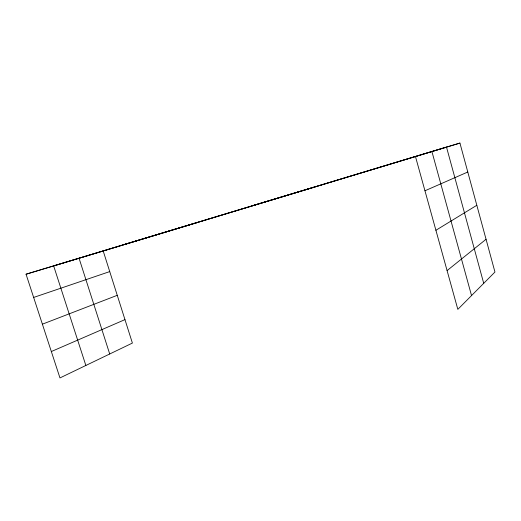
<?xml version="1.0" encoding="UTF-8"?>
<svg xmlns="http://www.w3.org/2000/svg" width="521" height="521" viewBox="0 0 521 521"><rect width="100%" height="100%" fill="white"/><g stroke="black" fill="none" stroke-linecap="round" stroke-linejoin="round"><path stroke-width="0.78" d="M447.083 270.594L486.054 239.282M435.908 230.275L476.826 205.281M424.96 190.771L467.786 172.015M51.338 351.538L124.962 319.62M42.39 324.173L117.258 295.316M33.644 297.439L109.736 271.591M26.05 274.215L103.21 250.992L132.399 343.072L59.967 377.927L26.05 274.215L459.932 143.073L494.95 272.034L457.829 309.363L415.419 156.359M103.21 250.992L459.932 143.073M252.333 205.723L315.036 186.909M124.102 244.538L196.599 222.741M85.861 365.468L53.656 265.905L446.497 147.078L483.722 283.32M79.062 258.26L109.71 353.993M431.883 151.442L471.538 295.583"/></g></svg>
